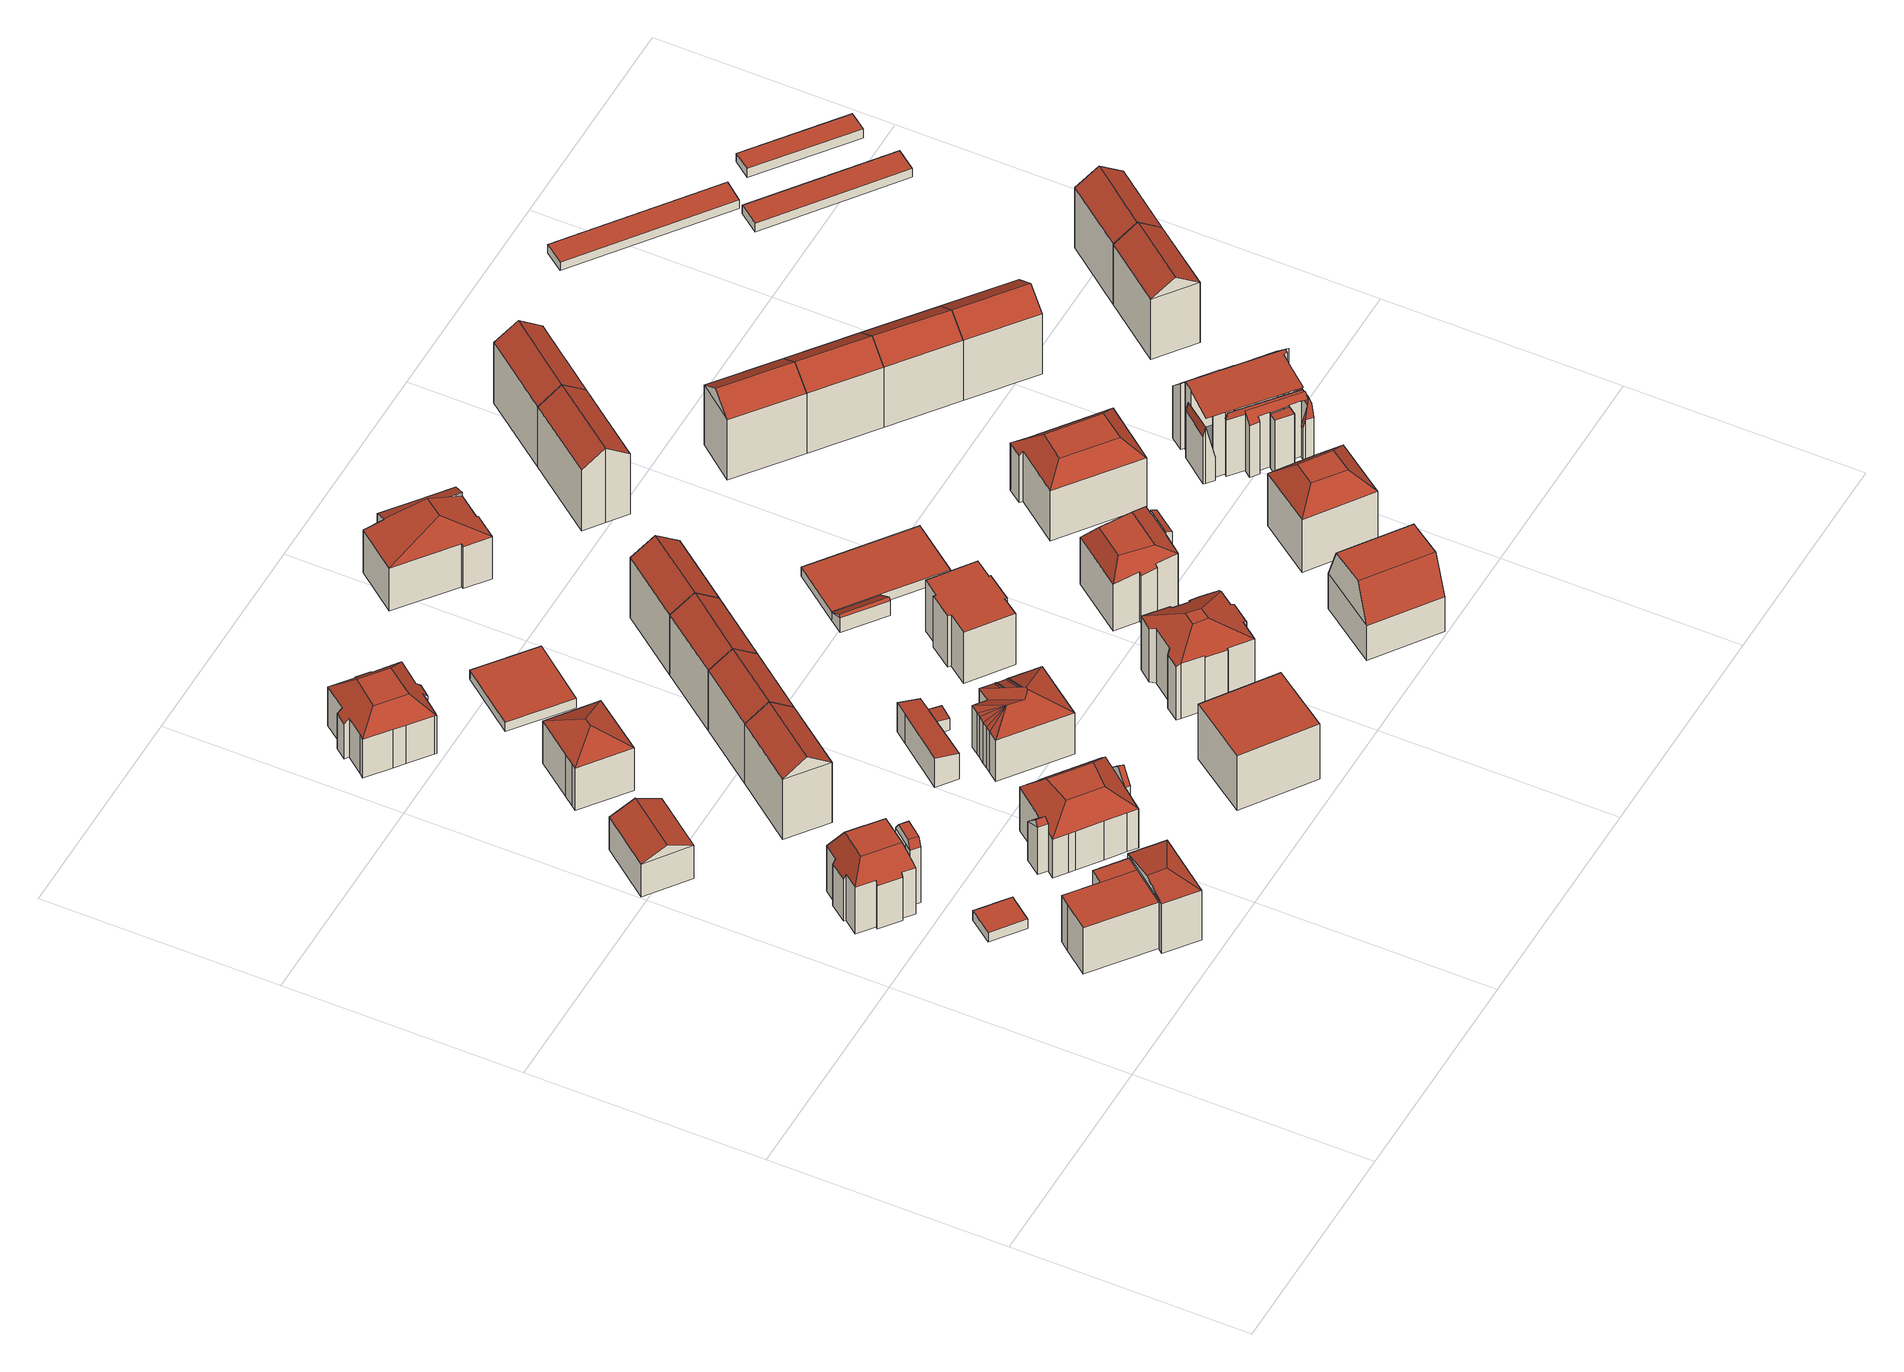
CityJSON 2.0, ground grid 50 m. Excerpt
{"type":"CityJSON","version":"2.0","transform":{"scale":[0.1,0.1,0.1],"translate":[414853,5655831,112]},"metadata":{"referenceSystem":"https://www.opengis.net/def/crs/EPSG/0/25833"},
"CityObjects":{
"building1":{"type":"Building","attributes":{"Dachtyp_tdc":"tdcPolyFlatRoof","Gemeindeschluessel":14612000,"Dachneigung":0,"QualitaetDacherkennung":74,"Geometrietyp2DReferenz":"3000","measuredHeight":2.41,"function":"31001_9998","roofType":"1000"},"geometry":[{"type":"Solid","lod":"2","boundaries":[[[[0,1,2,3]],[[1,4,5,2]],[[4,6,7,5]],[[6,0,3,7]],[[6,4,1,0]],[[3,2,5,7]]]],"semantics":{"surfaces":[{"type":"WallSurface"},{"type":"RoofSurface"},{"type":"GroundSurface"}],"values":[[0,0,0,0,1,2]]}}]},
"building2":{"type":"Building","attributes":{"Gemeindeschluessel":14612000,"Geometrietyp2DReferenz":"3000","function":"31001_9998","roofType":"9999"},"children":["building2-1","building2-2"]},
"building2-1":{"type":"BuildingPart","attributes":{"Dachtyp_tdc":"tdcCutTentRoof","Dachneigung":61.32,"QualitaetDacherkennung":57,"Geometrietyp2DReferenz":"3000","measuredHeight":16.66,"roofType":"9999"},"parents":["building2"],"geometry":[{"type":"MultiSurface","lod":"2","boundaries":[[[8,9,10,11]],[[9,12,13,10]],[[12,14,15,13]],[[14,16,17,15]],[[16,18,19,17]],[[18,20,21,19]],[[20,22,23,21]],[[22,24,25,23]],[[26,27,28,29,30,31,32,33]],[[8,34,35,36,26,33,37]],[[18,16,14,12,9,8,37,38]],[[31,39,24,22,20,18,38,32]],[[38,37,33,32]],[[25,40,41,42,43,44,45,46,47,48,11,10,13,15,17,19,21,23]],[[34,8,11,48]],[[24,39,40,25]],[[39,31,41,40]],[[31,30,42,41]],[[30,29,43,42]],[[29,28,44,43]],[[28,27,45,44]],[[27,26,46,45]],[[26,36,47,46]],[[36,35,47]]],"semantics":{"surfaces":[{"type":"WallSurface"},{"type":"RoofSurface"},{"type":"GroundSurface"}],"values":[0,0,0,0,0,0,0,0,1,1,1,1,1,2,0,0,0,0,0,0,0,0,0,0]}}]},
"building2-2":{"type":"BuildingPart","attributes":{"Dachtyp_tdc":"tdcCutGableRoof","Dachneigung":0.274,"QualitaetDacherkennung":25,"Geometrietyp2DReferenz":"3000","measuredHeight":16.55,"roofType":"9999"},"parents":["building2"],"geometry":[{"type":"MultiSurface","lod":"2","boundaries":[[[49,50,51,47]],[[50,52,53,51]],[[52,54,34,48,53]],[[49,47,35]],[[55,56,57,58]],[[52,59,60,54]],[[56,61,60,59,57]],[[50,58,57,59,52]],[[49,55,58,50]],[[54,60,61,56,55,49]],[[51,53,48,47]]],"semantics":{"surfaces":[{"type":"WallSurface"},{"type":"RoofSurface"},{"type":"GroundSurface"}],"values":[0,0,0,0,1,1,1,0,0,0,2]}}]},
"building3":{"type":"Building","attributes":{"Gemeindeschluessel":14612000,"Geometrietyp2DReferenz":"3000","function":"31001_9998","roofType":"9999"},"children":["building3-1","building3-2","building3-3"]},
"building3-1":{"type":"BuildingPart","attributes":{"Dachtyp_tdc":"tdcPolyFlatRoof","Dachneigung":0,"QualitaetDacherkennung":24,"Geometrietyp2DReferenz":"3000","measuredHeight":11.97,"roofType":"1000"},"parents":["building3"],"geometry":[{"type":"MultiSurface","lod":"2","boundaries":[[[62,63,64,65]],[[62,66,67,63]],[[68,66,62,65]],[[64,63,67,69]]],"semantics":{"surfaces":[{"type":"WallSurface"},{"type":"RoofSurface"},{"type":"GroundSurface"}],"values":[0,0,1,2]}}]},
"building3-2":{"type":"BuildingPart","attributes":{"Dachtyp_tdc":"tdcPolyFlatRoof","Dachneigung":0,"QualitaetDacherkennung":45,"Geometrietyp2DReferenz":"3000","measuredHeight":11.9,"roofType":"1000"},"parents":["building3"],"geometry":[{"type":"MultiSurface","lod":"2","boundaries":[[[70,65,64,71]],[[72,73,74,75]],[[73,76,77,74]],[[76,70,71,77]],[[76,73,72,68,65,70]],[[71,64,69,75,74,77]]],"semantics":{"surfaces":[{"type":"WallSurface"},{"type":"RoofSurface"},{"type":"GroundSurface"}],"values":[0,0,0,0,1,2]}}]},
"building3-3":{"type":"BuildingPart","attributes":{"Dachtyp_tdc":"tdcHipAndGableRoof","Dachneigung":10.55,"QualitaetDacherkennung":29,"Geometrietyp2DReferenz":"3000","measuredHeight":14.15,"roofType":"5000"},"parents":["building3"],"geometry":[{"type":"MultiSurface","lod":"2","boundaries":[[[78,79,80,81]],[[79,82,83,80]],[[82,84,85,83]],[[82,79,86]],[[78,84,87]],[[79,78,87,86]],[[84,82,86,87]],[[81,80,83,85,75,69,67]]],"semantics":{"surfaces":[{"type":"WallSurface"},{"type":"RoofSurface"},{"type":"GroundSurface"}],"values":[0,0,0,1,0,1,1,2]}}]},
"building4":{"type":"Building","attributes":{"Dachtyp_tdc":"tdcGableRoof","Gemeindeschluessel":14612000,"Dachneigung":23.27,"QualitaetDacherkennung":54,"Geometrietyp2DReferenz":"3000","measuredHeight":11.12,"function":"31001_9998","roofType":"3100"},"geometry":[{"type":"Solid","lod":"2","boundaries":[[[[88,89,90,91]],[[89,92,93,90]],[[92,94,95,93]],[[94,88,91,95]],[[92,89,96]],[[88,94,97]],[[89,88,97,96]],[[94,92,96,97]],[[91,90,93,95]]]],"semantics":{"surfaces":[{"type":"WallSurface"},{"type":"RoofSurface"},{"type":"GroundSurface"}],"values":[[0,0,0,0,0,0,1,1,2]]}}]},
"building5":{"type":"Building","attributes":{"Dachtyp_tdc":"tdcGableRoof","Gemeindeschluessel":14612000,"Dachneigung":35.92,"QualitaetDacherkennung":71,"Geometrietyp2DReferenz":"3000","measuredHeight":19.16,"function":"31001_9998","roofType":"3100"},"geometry":[{"type":"Solid","lod":"2","boundaries":[[[[98,99,100,101]],[[99,102,103,100]],[[102,104,105,103]],[[104,98,101,105]],[[102,99,106]],[[98,104,107]],[[99,98,107,106]],[[104,102,106,107]],[[101,100,103,105]]]],"semantics":{"surfaces":[{"type":"WallSurface"},{"type":"RoofSurface"},{"type":"GroundSurface"}],"values":[[0,0,0,0,0,0,1,1,2]]}}]},
"building6":{"type":"Building","attributes":{"Dachtyp_tdc":"tdcHipRoof","Gemeindeschluessel":14612000,"Dachneigung":28.18,"QualitaetDacherkennung":73,"Geometrietyp2DReferenz":"3000","measuredHeight":14.19,"function":"31001_9998","roofType":"3200"},"geometry":[{"type":"Solid","lod":"2","boundaries":[[[[108,109,110,111]],[[109,112,113,110]],[[112,114,115,113]],[[114,116,117,115]],[[116,118,119,117]],[[118,108,111,119]],[[114,112,120]],[[109,108,121]],[[112,109,121,120]],[[108,118,116,114,120,121]],[[111,110,113,115,117,119]]]],"semantics":{"surfaces":[{"type":"WallSurface"},{"type":"RoofSurface"},{"type":"GroundSurface"}],"values":[[0,0,0,0,0,0,1,1,1,1,2]]}}]},
"building7":{"type":"Building","attributes":{"Gemeindeschluessel":14612000,"Geometrietyp2DReferenz":"3000","function":"31001_9998","roofType":"9999"},"children":["building7-1","building7-2","building7-3","building7-4"]},
"building7-1":{"type":"BuildingPart","attributes":{"Dachtyp_tdc":"tdcGableRoof","Dachneigung":45.43,"QualitaetDacherkennung":54,"Geometrietyp2DReferenz":"3000","measuredHeight":13.24,"roofType":"3100"},"parents":["building7"],"geometry":[{"type":"MultiSurface","lod":"2","boundaries":[[[122,123,124,125,126]],[[123,127,128,124]],[[127,129,130,128]],[[127,123,131]],[[122,132,129,133]],[[123,122,133,131]],[[129,127,131,133]],[[125,124,128,130]]],"semantics":{"surfaces":[{"type":"WallSurface"},{"type":"RoofSurface"},{"type":"GroundSurface"}],"values":[0,0,0,0,0,1,1,2]}}]},
"building7-2":{"type":"BuildingPart","attributes":{"Dachtyp_tdc":"tdcPolyFlatRoof","Dachneigung":45.88,"QualitaetDacherkennung":38,"Geometrietyp2DReferenz":"3000","measuredHeight":11.44,"roofType":"2100"},"parents":["building7"],"geometry":[{"type":"MultiSurface","lod":"2","boundaries":[[[134,135,136,137]],[[135,138,139,136]],[[140,134,137,141,142]],[[140,138,135,134]],[[137,136,139,141]]],"semantics":{"surfaces":[{"type":"WallSurface"},{"type":"RoofSurface"},{"type":"GroundSurface"}],"values":[0,0,0,1,2]}}]},
"building7-3":{"type":"BuildingPart","attributes":{"Dachtyp_tdc":"tdcCutTentRoof","Dachneigung":45.22,"QualitaetDacherkennung":53,"Geometrietyp2DReferenz":"3000","measuredHeight":14.38,"roofType":"9999"},"parents":["building7"],"geometry":[{"type":"MultiSurface","lod":"2","boundaries":[[[143,144,130,129]],[[144,145,146,130]],[[145,142,141,146]],[[138,147,148,149,139]],[[150,151,152,153]],[[151,154,155,152]],[[154,156,157,155]],[[156,158,159,157]],[[158,160,161,159]],[[160,162,163,161]],[[162,164,165,163]],[[164,126,125,165]],[[138,142,145,166,167]],[[154,151,150,168,147,138,167,169]],[[164,162,160,158,156,154,169,170]],[[145,144,143,132,126,164,170,166]],[[170,169,167,166]],[[130,146,141,139,149,153,152,155,157,159,161,163,165,125]]],"semantics":{"surfaces":[{"type":"WallSurface"},{"type":"RoofSurface"},{"type":"GroundSurface"}],"values":[0,0,0,0,0,0,0,0,0,0,0,0,1,1,1,1,1,2]}}]},
"building7-4":{"type":"BuildingPart","attributes":{"Dachtyp_tdc":"tdcGableRoof","Dachneigung":44.34,"QualitaetDacherkennung":39,"Geometrietyp2DReferenz":"3000","measuredHeight":13.78,"roofType":"3100"},"parents":["building7"],"geometry":[{"type":"MultiSurface","lod":"2","boundaries":[[[171,172,173,174]],[[172,175,176,173]],[[175,177,152,176]],[[177,178,150,153,152]],[[148,171,174,149]],[[148,179,180,181,171]],[[177,175,180,179,178]],[[178,179,148,168]],[[172,181,180,175]],[[171,181,172]],[[174,173,176,152,153,149]]],"semantics":{"surfaces":[{"type":"WallSurface"},{"type":"RoofSurface"},{"type":"GroundSurface"}],"values":[0,0,0,0,0,1,1,0,0,0,2]}}]},
"building8":{"type":"Building","attributes":{"Dachtyp_tdc":"tdcCutTentRoof","Gemeindeschluessel":14612000,"Dachneigung":43.93,"QualitaetDacherkennung":51,"Geometrietyp2DReferenz":"3000","measuredHeight":13.91,"function":"31001_9998","roofType":"9999"},"geometry":[{"type":"Solid","lod":"2","boundaries":[[[[182,183,184,185]],[[183,186,187,184]],[[186,188,189,187]],[[188,190,191,189]],[[190,192,193,191]],[[192,194,195,193]],[[194,196,197,195]],[[196,198,199,197]],[[198,200,201,199]],[[200,202,203,201]],[[202,204,205,203]],[[204,206,207,205]],[[206,208,209,207]],[[208,210,211,209]],[[210,212,213,211]],[[212,214,215,213]],[[214,216,217,215]],[[216,218,219,217]],[[218,220,221,219]],[[220,222,223,221]],[[222,224,225,223]],[[224,226,227,225]],[[226,182,185,227]],[[200,198,196,194,192,190,188,228,229]],[[214,212,210,208,206,204,202,200,229,230]],[[222,220,218,216,214,230,231]],[[188,186,183,182,226,224,222,231,228]],[[231,230,229,228]],[[185,184,187,189,191,193,195,197,199,201,203,205,207,209,211,213,215,217,219,221,223,225,227]]]],"semantics":{"surfaces":[{"type":"WallSurface"},{"type":"RoofSurface"},{"type":"GroundSurface"}],"values":[[0,0,0,0,0,0,0,0,0,0,0,0,0,0,0,0,0,0,0,0,0,0,0,1,1,1,1,1,2]]}}]},
"building9":{"type":"Building","attributes":{"Dachtyp_tdc":"tdcGableRoof","Gemeindeschluessel":14612000,"Dachneigung":35.85,"QualitaetDacherkennung":74,"Geometrietyp2DReferenz":"3000","measuredHeight":19.15,"function":"31001_9998","roofType":"3100"},"geometry":[{"type":"Solid","lod":"2","boundaries":[[[[104,232,233,105]],[[232,234,235,233]],[[234,98,101,235]],[[98,104,105,101]],[[234,232,236]],[[104,98,107]],[[232,104,107,236]],[[98,234,236,107]],[[105,233,235,101]]]],"semantics":{"surfaces":[{"type":"WallSurface"},{"type":"RoofSurface"},{"type":"GroundSurface"}],"values":[[0,0,0,0,0,0,1,1,2]]}}]},
"building10":{"type":"Building","attributes":{"Gemeindeschluessel":14612000,"Geometrietyp2DReferenz":"3000","function":"31001_9998","roofType":"9999"},"children":["building10-1","building10-2"]},
"building10-1":{"type":"BuildingPart","attributes":{"Dachtyp_tdc":"tdcPolyFlatRoof","Dachneigung":10.89,"QualitaetDacherkennung":55,"Geometrietyp2DReferenz":"3000","measuredHeight":7.58,"roofType":"2100"},"parents":["building10"],"geometry":[{"type":"MultiSurface","lod":"2","boundaries":[[[237,238,239,240]],[[238,241,242,239]],[[241,243,244,242]],[[243,245,246,247,244]],[[248,237,240,249,250]],[[248,245,243,241,238,237]],[[240,239,242,244,247,249]]],"semantics":{"surfaces":[{"type":"WallSurface"},{"type":"RoofSurface"},{"type":"GroundSurface"}],"values":[0,0,0,0,0,1,2]}}]},
"building10-2":{"type":"BuildingPart","attributes":{"Dachtyp_tdc":"tdcPolyFlatRoof","Dachneigung":5.68,"QualitaetDacherkennung":67,"Geometrietyp2DReferenz":"3000","measuredHeight":3.39,"roofType":"2100"},"parents":["building10"],"geometry":[{"type":"MultiSurface","lod":"2","boundaries":[[[251,250,249,252]],[[246,253,254,247]],[[253,251,252,254]],[[253,246,250,251]],[[252,249,247,254]]],"semantics":{"surfaces":[{"type":"WallSurface"},{"type":"RoofSurface"},{"type":"GroundSurface"}],"values":[0,0,0,1,2]}}]},
"building11":{"type":"Building","attributes":{"Dachtyp_tdc":"tdcPolyFlatRoof","Gemeindeschluessel":14612000,"Dachneigung":0,"QualitaetDacherkennung":71,"Geometrietyp2DReferenz":"3000","measuredHeight":2.38,"function":"31001_9998","roofType":"1000"},"geometry":[{"type":"Solid","lod":"2","boundaries":[[[[255,256,257,258]],[[256,259,260,257]],[[259,261,262,260]],[[261,255,258,262]],[[261,259,256,255]],[[258,257,260,262]]]],"semantics":{"surfaces":[{"type":"WallSurface"},{"type":"RoofSurface"},{"type":"GroundSurface"}],"values":[[0,0,0,0,1,2]]}}]},
"building12":{"type":"Building","attributes":{"Dachtyp_tdc":"tdcFreeFormRoof","Gemeindeschluessel":14612000,"Dachneigung":26.59,"QualitaetDacherkennung":73,"Geometrietyp2DReferenz":"3000","measuredHeight":13.89,"function":"31001_9998","roofType":"5000"},"geometry":[{"type":"Solid","lod":"2","boundaries":[[[[263,264,265,266,267,268,269,270,271,272,273]],[[274,263,273,275]],[[276,274,275]],[[277,274,276]],[[278,274,277]],[[279,274,278]],[[280,274,279]],[[274,280,281]],[[264,263,274,281,282]],[[283,284,285,286,287,288,289,290,291,292,293,294,295,296,297,298,299]],[[281,280,284,283]],[[280,279,285,284]],[[279,278,286,285]],[[278,277,287,286]],[[277,276,288,287]],[[276,275,289,288]],[[275,273,290,289]],[[273,272,291,290]],[[272,300,292,291]],[[300,301,293,292]],[[301,302,294,293]],[[302,303,295,294]],[[303,304,296,295]],[[304,305,297,296]],[[305,306,298,297]],[[306,282,299,298]],[[282,281,283,299]],[[265,264,282,306]],[[266,265,306,305]],[[267,266,305,304]],[[268,267,304,303]],[[269,268,303,302]],[[270,269,302,301]],[[271,270,301,300]],[[271,300,272]]]],"semantics":{"surfaces":[{"type":"RoofSurface"},{"type":"GroundSurface"},{"type":"WallSurface"}],"values":[[0,0,0,0,0,0,0,0,0,1,2,2,2,2,2,2,2,2,2,2,2,2,2,2,2,2,2,0,0,0,0,0,0,0,0]]}}]},
"building13":{"type":"Building","attributes":{"Dachtyp_tdc":"tdcPolyFlatRoof","Gemeindeschluessel":14612000,"Dachneigung":0,"QualitaetDacherkennung":78,"Geometrietyp2DReferenz":"3000","measuredHeight":14.32,"function":"31001_9998","roofType":"1000"},"geometry":[{"type":"Solid","lod":"2","boundaries":[[[[307,308,309,310]],[[308,311,312,309]],[[311,313,314,312]],[[313,307,310,314]],[[313,311,308,307]],[[310,309,312,314]]]],"semantics":{"surfaces":[{"type":"WallSurface"},{"type":"RoofSurface"},{"type":"GroundSurface"}],"values":[[0,0,0,0,1,2]]}}]},
"building14":{"type":"Building","attributes":{"Dachtyp_tdc":"tdcGableRoof","Gemeindeschluessel":14612000,"Dachneigung":36.05,"QualitaetDacherkennung":75,"Geometrietyp2DReferenz":"3000","measuredHeight":19.21,"function":"31001_9998","roofType":"3100"},"geometry":[{"type":"Solid","lod":"2","boundaries":[[[[232,315,316,233]],[[315,317,318,316]],[[317,234,235,318]],[[234,232,233,235]],[[317,315,319]],[[232,234,236]],[[315,232,236,319]],[[234,317,319,236]],[[233,316,318,235]]]],"semantics":{"surfaces":[{"type":"WallSurface"},{"type":"RoofSurface"},{"type":"GroundSurface"}],"values":[[0,0,0,0,0,0,1,1,2]]}}]},
"building15":{"type":"Building","attributes":{"Dachtyp_tdc":"tdcGableRoof","Gemeindeschluessel":14612000,"Dachneigung":35.71,"QualitaetDacherkennung":72,"Geometrietyp2DReferenz":"3000","measuredHeight":19.18,"function":"31001_9998","roofType":"3100"},"geometry":[{"type":"Solid","lod":"2","boundaries":[[[[315,320,321,316]],[[320,322,323,321]],[[322,317,318,323]],[[317,315,316,318]],[[322,320,324]],[[315,317,319]],[[320,315,319,324]],[[317,322,324,319]],[[316,321,323,318]]]],"semantics":{"surfaces":[{"type":"WallSurface"},{"type":"RoofSurface"},{"type":"GroundSurface"}],"values":[[0,0,0,0,0,0,1,1,2]]}}]},
"building16":{"type":"Building","attributes":{"Dachtyp_tdc":"tdcCutTentRoof","Gemeindeschluessel":14612000,"Dachneigung":24.25,"QualitaetDacherkennung":70,"Geometrietyp2DReferenz":"3000","measuredHeight":16.8,"function":"31001_9998","roofType":"9999"},"geometry":[{"type":"Solid","lod":"2","boundaries":[[[[325,326,327,328]],[[326,329,330,327]],[[329,331,332,330]],[[331,333,334,332]],[[333,335,336,334]],[[335,337,338,336]],[[337,339,340,338]],[[339,341,342,340]],[[341,343,344,342]],[[343,345,346,344]],[[345,347,348,346]],[[347,349,350,348]],[[349,351,352,350]],[[351,353,354,352]],[[353,355,356,354]],[[355,357,358,356]],[[357,359,360,358]],[[359,361,362,360]],[[361,363,364,362]],[[363,365,366,364]],[[365,367,368,366]],[[367,369,370,368]],[[369,325,328,370]],[[343,341,339,337,335,333,371,372]],[[353,351,349,347,345,343,372,373]],[[365,363,361,359,357,355,353,373,374]],[[333,331,329,326,325,369,367,365,374,371]],[[374,373,372,371]],[[328,327,330,332,334,336,338,340,342,344,346,348,350,352,354,356,358,360,362,364,366,368,370]]]],"semantics":{"surfaces":[{"type":"WallSurface"},{"type":"RoofSurface"},{"type":"GroundSurface"}],"values":[[0,0,0,0,0,0,0,0,0,0,0,0,0,0,0,0,0,0,0,0,0,0,0,1,1,1,1,1,2]]}}]},
"building17":{"type":"Building","attributes":{"Dachtyp_tdc":"tdcPolyFlatRoof","Gemeindeschluessel":14612000,"Dachneigung":0,"QualitaetDacherkennung":74,"Geometrietyp2DReferenz":"3000","measuredHeight":13.28,"function":"31001_9998","roofType":"1000"},"geometry":[{"type":"Solid","lod":"2","boundaries":[[[[375,376,377,378]],[[376,379,380,377]],[[379,381,382,380]],[[381,383,384,382]],[[383,385,386,384]],[[385,387,388,386]],[[387,389,390,388]],[[389,391,392,390]],[[391,393,394,392]],[[393,395,396,394]],[[395,397,398,396]],[[397,375,378,398]],[[397,395,393,391,389,387,385,383,381,379,376,375]],[[378,377,380,382,384,386,388,390,392,394,396,398]]]],"semantics":{"surfaces":[{"type":"WallSurface"},{"type":"RoofSurface"},{"type":"GroundSurface"}],"values":[[0,0,0,0,0,0,0,0,0,0,0,0,1,2]]}}]},
"building18":{"type":"Building","attributes":{"Gemeindeschluessel":14612000,"Geometrietyp2DReferenz":"3000","function":"31001_9998","roofType":"9999"},"children":["building18-1","building18-2"]},
"building18-1":{"type":"BuildingPart","attributes":{"Dachtyp_tdc":"tdcHipAndGableRoof","Dachneigung":10.57,"QualitaetDacherkennung":48,"Geometrietyp2DReferenz":"3000","measuredHeight":13.57,"roofType":"5000"},"parents":["building18"],"geometry":[{"type":"MultiSurface","lod":"2","boundaries":[[[399,400,401,402]],[[400,403,404,401]],[[403,405,406,404]],[[405,407,408,406]],[[407,409,410,408]],[[409,411,412,410]],[[411,413,414,412]],[[413,415,416,414]],[[415,417,418,416]],[[413,411,409,407,405,419]],[[405,403,400,399,420,421,419]],[[421,422,417,415,413,419]],[[423,402,401,404,406,408,410,412,414,416,418]]],"semantics":{"surfaces":[{"type":"WallSurface"},{"type":"RoofSurface"},{"type":"GroundSurface"}],"values":[0,0,0,0,0,0,0,0,0,1,1,1,2]}}]},
"building18-2":{"type":"BuildingPart","attributes":{"Dachtyp_tdc":"tdcPolyFlatRoof","Dachneigung":21.5,"QualitaetDacherkennung":45,"Geometrietyp2DReferenz":"3000","measuredHeight":12.08,"roofType":"2100"},"parents":["building18"],"geometry":[{"type":"MultiSurface","lod":"2","boundaries":[[[424,425,426,427]],[[425,428,429,426]],[[428,430,399,402,429]],[[431,424,427,418,417]],[[431,422,432,420,430,428,425,424]],[[427,426,429,402,423,418]]],"semantics":{"surfaces":[{"type":"WallSurface"},{"type":"RoofSurface"},{"type":"GroundSurface"}],"values":[0,0,0,0,1,2]}}]},
"building19":{"type":"Building","attributes":{"Gemeindeschluessel":14612000,"Geometrietyp2DReferenz":"3000","function":"31001_9998","roofType":"9999"},"children":["building19-1","building19-2"]},
"building19-1":{"type":"BuildingPart","attributes":{"Dachtyp_tdc":"tdcPolyFlatRoof","Dachneigung":0,"QualitaetDacherkennung":70,"Geometrietyp2DReferenz":"3000","measuredHeight":2.36,"roofType":"1000"},"parents":["building19"],"geometry":[{"type":"MultiSurface","lod":"2","boundaries":[[[433,434,435,436]],[[434,437,438,439,435]],[[440,441,442,443,444]],[[441,433,436,442]],[[441,440,437,434,433]],[[436,435,439,443,442]]],"semantics":{"surfaces":[{"type":"WallSurface"},{"type":"RoofSurface"},{"type":"GroundSurface"}],"values":[0,0,0,0,1,2]}}]},
"building19-2":{"type":"BuildingPart","attributes":{"Dachtyp_tdc":"tdcGableRoof","Dachneigung":37.02,"QualitaetDacherkennung":14,"Geometrietyp2DReferenz":"3000","measuredHeight":4.38,"roofType":"3100"},"parents":["building19"],"geometry":[{"type":"MultiSurface","lod":"2","boundaries":[[[445,446,447,448]],[[446,444,443,447]],[[438,445,448,439]],[[444,446,449]],[[445,438,450]],[[446,445,450,449]],[[438,444,449,450]],[[448,447,443,439]]],"semantics":{"surfaces":[{"type":"WallSurface"},{"type":"RoofSurface"},{"type":"GroundSurface"}],"values":[0,0,0,0,0,1,1,2]}}]},
"building20":{"type":"Building","attributes":{"Gemeindeschluessel":14612000,"Geometrietyp2DReferenz":"3000","function":"31001_9998","roofType":"9999"},"children":["building20-1","building20-2"]},
"building20-1":{"type":"BuildingPart","attributes":{"Dachtyp_tdc":"tdcCutTentRoof","Dachneigung":0.126,"QualitaetDacherkennung":48,"Geometrietyp2DReferenz":"3000","measuredHeight":16.02,"roofType":"9999"},"parents":["building20"],"geometry":[{"type":"MultiSurface","lod":"2","boundaries":[[[451,452,453,454]],[[452,455,456,453]],[[455,457,458,456]],[[457,459,460,458]],[[459,461,462,460]],[[461,463,464,462]],[[463,465,466,464]],[[465,467,468,466]],[[467,469,470,468]],[[471,472,473,474]],[[472,475,476,473]],[[475,477,478,476]],[[477,451,454,478]],[[457,455,479,480]],[[467,465,463,461,459,457,480,481]],[[472,471,469,467,481,482]],[[455,452,451,477,475,472,482,479]],[[482,481,480,479]],[[454,453,456,458,460,462,464,466,468,470,474,473,476,478]]],"semantics":{"surfaces":[{"type":"WallSurface"},{"type":"RoofSurface"},{"type":"GroundSurface"}],"values":[0,0,0,0,0,0,0,0,0,0,0,0,0,1,1,1,1,1,2]}}]},
"building20-2":{"type":"BuildingPart","attributes":{"Dachtyp_tdc":"tdcPolyFlatRoof","Dachneigung":22.28,"QualitaetDacherkennung":35,"Geometrietyp2DReferenz":"3000","measuredHeight":14.9,"roofType":"2100"},"parents":["building20"],"geometry":[{"type":"MultiSurface","lod":"2","boundaries":[[[483,484,485,470,469]],[[484,486,487,485]],[[486,488,471,474,487]],[[488,486,484,483]],[[470,485,487,474]]],"semantics":{"surfaces":[{"type":"WallSurface"},{"type":"RoofSurface"},{"type":"GroundSurface"}],"values":[0,0,0,1,2]}}]},
"building21":{"type":"Building","attributes":{"Dachtyp_tdc":"tdcCutGableRoof","Gemeindeschluessel":14612000,"Dachneigung":67.49,"QualitaetDacherkennung":37,"Geometrietyp2DReferenz":"3000","measuredHeight":17.5,"function":"31001_9998","roofType":"9999"},"geometry":[{"type":"Solid","lod":"2","boundaries":[[[[489,490,491,492]],[[490,493,494,491]],[[493,495,496,494]],[[495,489,492,496]],[[490,489,497,498]],[[493,490,498,499]],[[495,493,499,500]],[[489,495,500,497]],[[499,498,497,500]],[[492,491,494,496]]]],"semantics":{"surfaces":[{"type":"WallSurface"},{"type":"RoofSurface"},{"type":"GroundSurface"}],"values":[[0,0,0,0,1,0,1,0,1,2]]}}]},
"building22":{"type":"Building","attributes":{"Dachtyp_tdc":"tdcGableRoof","Gemeindeschluessel":14612000,"Dachneigung":35.51,"QualitaetDacherkennung":74,"Geometrietyp2DReferenz":"3000","measuredHeight":19.28,"function":"31001_9998","roofType":"3100"},"geometry":[{"type":"Solid","lod":"2","boundaries":[[[[501,502,503,504]],[[502,505,506,503]],[[505,507,508,506]],[[507,509,510,508]],[[509,511,512,510]],[[511,513,514,512]],[[513,515,516,514]],[[515,501,504,516]],[[511,509,507,505]],[[505,502,501,515,513,511]],[[504,503,506,508,510,512,514,516]]]],"semantics":{"surfaces":[{"type":"WallSurface"},{"type":"RoofSurface"},{"type":"GroundSurface"}],"values":[[0,0,0,0,0,0,0,0,1,1,2]]}}]},
"building23":{"type":"Building","attributes":{"Dachtyp_tdc":"tdcCutTentRoof","Gemeindeschluessel":14612000,"Dachneigung":44.73,"QualitaetDacherkennung":62,"Geometrietyp2DReferenz":"3000","measuredHeight":17.72,"function":"31001_9998","roofType":"9999"},"geometry":[{"type":"Solid","lod":"2","boundaries":[[[[517,518,519,520]],[[519,521,522,520]],[[523,524,525,526,527,528,529,530]],[[531,518,524,523]],[[518,517,525,524]],[[517,532,526,525]],[[532,533,527,526]],[[533,534,528,527]],[[534,535,529,528]],[[535,536,530,529]],[[536,531,523,530]],[[532,517,520,522]],[[531,536,535,534,533,532,522,521]],[[518,531,521,519]]]],"semantics":{"surfaces":[{"type":"RoofSurface"},{"type":"GroundSurface"},{"type":"WallSurface"}],"values":[[0,0,1,2,2,2,2,2,2,2,2,0,0,0]]}}]},
"building24":{"type":"Building","attributes":{"Dachtyp_tdc":"tdcCutTentRoof","Gemeindeschluessel":14612000,"Dachneigung":44.76,"QualitaetDacherkennung":61,"Geometrietyp2DReferenz":"3000","measuredHeight":16.71,"function":"31001_9998","roofType":"9999"},"geometry":[{"type":"Solid","lod":"2","boundaries":[[[[537,538,539,540]],[[538,541,542,539]],[[541,543,544,542]],[[543,545,546,544]],[[545,547,548,546]],[[547,549,550,548]],[[549,551,552,550]],[[551,537,540,552]],[[543,541,538,537,553,554]],[[545,543,554,555]],[[547,545,555,556]],[[537,551,549,547,556,553]],[[556,555,554,553]],[[540,539,542,544,546,548,550,552]]]],"semantics":{"surfaces":[{"type":"WallSurface"},{"type":"RoofSurface"},{"type":"GroundSurface"}],"values":[[0,0,0,0,0,0,0,0,1,1,1,1,1,2]]}}]},
"building25":{"type":"Building","attributes":{"Dachtyp_tdc":"tdcFreeFormRoof","Gemeindeschluessel":14612000,"Dachneigung":35.79,"QualitaetDacherkennung":75,"Geometrietyp2DReferenz":"3000","measuredHeight":19.27,"function":"31001_9998","roofType":"5000"},"geometry":[{"type":"Solid","lod":"2","boundaries":[[[[513,509,510,514]],[[509,557,558,510]],[[557,559,560,558]],[[559,561,562,560]],[[561,563,564,562]],[[563,513,514,564]],[[561,559,565,511,513,563]],[[511,565,557,509]],[[559,557,565]],[[509,513,511]],[[514,510,558,560,562,564]]]],"semantics":{"surfaces":[{"type":"WallSurface"},{"type":"RoofSurface"},{"type":"GroundSurface"}],"values":[[0,0,0,0,0,0,1,1,0,0,2]]}}]},
"building26":{"type":"Building","attributes":{"Dachtyp_tdc":"tdcGableRoof","Gemeindeschluessel":14612000,"Dachneigung":35.59,"QualitaetDacherkennung":73,"Geometrietyp2DReferenz":"3000","measuredHeight":19.23,"function":"31001_9998","roofType":"3100"},"geometry":[{"type":"Solid","lod":"2","boundaries":[[[[566,567,568,569]],[[567,570,571,568]],[[570,572,573,571]],[[572,566,569,573]],[[570,567,574]],[[566,572,575]],[[567,566,575,574]],[[572,570,574,575]],[[569,568,571,573]]]],"semantics":{"surfaces":[{"type":"WallSurface"},{"type":"RoofSurface"},{"type":"GroundSurface"}],"values":[[0,0,0,0,0,0,1,1,2]]}}]},
"building27":{"type":"Building","attributes":{"Dachtyp_tdc":"tdcGableRoof","Gemeindeschluessel":14612000,"Dachneigung":35.82,"QualitaetDacherkennung":77,"Geometrietyp2DReferenz":"3000","measuredHeight":19.24,"function":"31001_9998","roofType":"3100"},"geometry":[{"type":"Solid","lod":"2","boundaries":[[[[572,576,577,573]],[[576,578,579,577]],[[578,566,569,579]],[[566,572,573,569]],[[578,576,580]],[[572,566,575]],[[576,572,575,580]],[[566,578,580,575]],[[573,577,579,569]]]],"semantics":{"surfaces":[{"type":"WallSurface"},{"type":"RoofSurface"},{"type":"GroundSurface"}],"values":[[0,0,0,0,0,0,1,1,2]]}}]},
"building28":{"type":"Building","attributes":{"Gemeindeschluessel":14612000,"Geometrietyp2DReferenz":"3000","function":"31001_9998","roofType":"9999"},"children":["building28-1","building28-2","building28-3","building28-4","building28-5","building28-6"]},
"building28-1":{"type":"BuildingPart","attributes":{"Dachtyp_tdc":"tdcFreeFormRoof","Dachneigung":78.16,"QualitaetDacherkennung":26,"Geometrietyp2DReferenz":"3000","measuredHeight":14.64,"roofType":"5000"},"parents":["building28"],"geometry":[{"type":"MultiSurface","lod":"2","boundaries":[[[581,582,583,584]],[[582,585,586,583]],[[585,587,588,586]],[[587,589,590,588]],[[589,591,592,590]],[[591,593,594,592]],[[591,589,587,585]],[[585,582,581,595,593,591]],[[584,583,586,588,590,592,594,596]]],"semantics":{"surfaces":[{"type":"WallSurface"},{"type":"RoofSurface"},{"type":"GroundSurface"}],"values":[0,0,0,0,0,0,1,1,2]}}]},
"building28-2":{"type":"BuildingPart","attributes":{"Dachtyp_tdc":"tdcFreeFormRoof","Dachneigung":76.84,"QualitaetDacherkennung":20,"Geometrietyp2DReferenz":"3000","measuredHeight":16.21,"roofType":"5000"},"parents":["building28"],"geometry":[{"type":"MultiSurface","lod":"2","boundaries":[[[597,598,599,600]],[[598,601,602,599]],[[603,604,605]],[[606,603,605,601]],[[606,601,598]],[[603,606,598,597,604]],[[602,607,608,600,599]]],"semantics":{"surfaces":[{"type":"WallSurface"},{"type":"RoofSurface"},{"type":"GroundSurface"}],"values":[0,0,1,1,1,1,2]}}]},
"building28-3":{"type":"BuildingPart","attributes":{"Dachtyp_tdc":"tdcPolyFlatRoof","Dachneigung":45.4,"QualitaetDacherkennung":44,"Geometrietyp2DReferenz":"3000","measuredHeight":15.52,"roofType":"2100"},"parents":["building28"],"geometry":[{"type":"MultiSurface","lod":"2","boundaries":[[[609,610,611,612,613]],[[610,614,615,611]],[[614,616,617,615]],[[616,618,619,617]],[[618,620,597,600,619]],[[621,622,623,624,625]],[[622,626,627,623]],[[626,628,629,627]],[[628,626,622,621,630,631,620,618,616,614,610,609]],[[612,611,615,617,619,600,608,632,624,623,627]]],"semantics":{"surfaces":[{"type":"WallSurface"},{"type":"RoofSurface"},{"type":"GroundSurface"}],"values":[0,0,0,0,0,0,0,0,1,2]}}]},
"building28-4":{"type":"BuildingPart","attributes":{"Dachtyp_tdc":"tdcPolyFlatRoof","Dachneigung":0,"QualitaetDacherkennung":40,"Geometrietyp2DReferenz":"3000","measuredHeight":13.97,"roofType":"1000"},"parents":["building28"],"geometry":[{"type":"MultiSurface","lod":"2","boundaries":[[[633,613,612,634]],[[629,635,636,627]],[[635,633,634,636]],[[635,629,613,633]],[[634,612,627,636]]],"semantics":{"surfaces":[{"type":"WallSurface"},{"type":"RoofSurface"},{"type":"GroundSurface"}],"values":[0,0,0,1,2]}}]},
"building28-5":{"type":"BuildingPart","attributes":{"Dachtyp_tdc":"tdcFreeFormRoof","Dachneigung":75.01,"QualitaetDacherkennung":16,"Geometrietyp2DReferenz":"3000","measuredHeight":14.42,"roofType":"5000"},"parents":["building28"],"geometry":[{"type":"MultiSurface","lod":"2","boundaries":[[[637,638,639,640]],[[638,641,642,639]],[[641,643,644,642]],[[643,645,646,644]],[[645,647,648,646]],[[647,625,624,648]],[[649,645,643,641,650]],[[641,638,651,650]],[[638,637,651]],[[637,652,653,649,650,651]],[[649,625,647,645]],[[632,608,607,640,639,642,644,646,648,624]]],"semantics":{"surfaces":[{"type":"WallSurface"},{"type":"RoofSurface"},{"type":"GroundSurface"}],"values":[0,0,0,0,0,0,1,1,1,1,1,2]}}]},
"building28-6":{"type":"BuildingPart","attributes":{"Dachtyp_tdc":"tdcGableRoof","Dachneigung":11.63,"QualitaetDacherkennung":32,"Geometrietyp2DReferenz":"3000","measuredHeight":17.83,"roofType":"3100"},"parents":["building28"],"geometry":[{"type":"MultiSurface","lod":"2","boundaries":[[[654,655,656,602,601]],[[655,657,581,584,656]],[[658,659,660,594,593]],[[659,661,662,660]],[[661,663,664,662]],[[663,665,666,664]],[[665,667,668,666]],[[667,669,670,668]],[[669,671,672,670]],[[671,673,674,672]],[[673,675,676,674]],[[675,677,678,676]],[[677,679,680,678]],[[679,681,682,680]],[[681,683,684,682]],[[685,686,687,688]],[[686,689,690,687]],[[689,691,637,640,690]],[[685,683,681,679,677,675,673,671,669,667,665,663,661,659]],[[659,658,692,657,655,654,693,691,689,686,685]],[[640,607,602,656,584,596,594,660,662,664,666,668,670,672,674,676,678,680,682,684,688,687,690]],[[683,685,688,684]]],"semantics":{"surfaces":[{"type":"WallSurface"},{"type":"RoofSurface"},{"type":"GroundSurface"}],"values":[0,0,0,0,0,0,0,0,0,0,0,0,0,0,0,0,0,0,1,1,2,0]}}]},
"building29":{"type":"Building","attributes":{"Dachtyp_tdc":"tdcGableRoof","Gemeindeschluessel":14612000,"Dachneigung":35.64,"QualitaetDacherkennung":76,"Geometrietyp2DReferenz":"3000","measuredHeight":19.23,"function":"31001_9998","roofType":"3100"},"geometry":[{"type":"Solid","lod":"2","boundaries":[[[[576,694,695,577]],[[694,696,697,695]],[[696,578,579,697]],[[578,576,577,579]],[[696,694,698]],[[576,578,580]],[[694,576,580,698]],[[578,696,698,580]],[[577,695,697,579]]]],"semantics":{"surfaces":[{"type":"WallSurface"},{"type":"RoofSurface"},{"type":"GroundSurface"}],"values":[[0,0,0,0,0,0,1,1,2]]}}]},
"building30":{"type":"Building","attributes":{"Dachtyp_tdc":"tdcGableRoof","Gemeindeschluessel":14612000,"Dachneigung":35.93,"QualitaetDacherkennung":70,"Geometrietyp2DReferenz":"3000","measuredHeight":19.23,"function":"31001_9998","roofType":"3100"},"geometry":[{"type":"Solid","lod":"2","boundaries":[[[[699,700,701]],[[694,696,698]],[[700,694,698,701]],[[696,699,701,698]],[[695,702,703,697]],[[694,700,702,695]],[[700,699,703,702]],[[699,696,697,703]],[[696,694,695,697]]]],"semantics":{"surfaces":[{"type":"WallSurface"},{"type":"RoofSurface"},{"type":"GroundSurface"}],"values":[[0,0,1,1,2,0,0,0,0]]}}]},
"building31":{"type":"Building","attributes":{"Dachtyp_tdc":"tdcGableRoof","Gemeindeschluessel":14612000,"Dachneigung":35.56,"QualitaetDacherkennung":70,"Geometrietyp2DReferenz":"3000","measuredHeight":19.23,"function":"31001_9998","roofType":"3100"},"geometry":[{"type":"Solid","lod":"2","boundaries":[[[[704,705,706,707]],[[705,708,709,706]],[[708,710,711,709]],[[710,704,707,711]],[[708,705,712]],[[704,710,713]],[[705,704,713,712]],[[710,708,712,713]],[[707,706,709,711]]]],"semantics":{"surfaces":[{"type":"WallSurface"},{"type":"RoofSurface"},{"type":"GroundSurface"}],"values":[[0,0,0,0,0,0,1,1,2]]}}]},
"building32":{"type":"Building","attributes":{"Dachtyp_tdc":"tdcPolyFlatRoof","Gemeindeschluessel":14612000,"Dachneigung":2.64,"QualitaetDacherkennung":75,"Geometrietyp2DReferenz":"3000","measuredHeight":2.34,"function":"31001_2463","roofType":"2100"},"geometry":[{"type":"Solid","lod":"2","boundaries":[[[[714,715,716,717]],[[715,718,719,716]],[[718,720,721,719]],[[720,714,717,721]],[[720,718,715,714]],[[717,716,719,721]]]],"semantics":{"surfaces":[{"type":"WallSurface"},{"type":"RoofSurface"},{"type":"GroundSurface"}],"values":[[0,0,0,0,1,2]]}}]},
"building33":{"type":"Building","attributes":{"Dachtyp_tdc":"tdcGableRoof","Gemeindeschluessel":14612000,"Dachneigung":35.72,"QualitaetDacherkennung":75,"Geometrietyp2DReferenz":"3000","measuredHeight":19.22,"function":"31001_9998","roofType":"3100"},"geometry":[{"type":"Solid","lod":"2","boundaries":[[[[722,723,724,706]],[[723,725,726,724]],[[725,708,709,726]],[[708,722,706,709]],[[725,723,727]],[[723,722,728,727]],[[708,725,727,728]],[[706,724,726,709]],[[722,708,728]]]],"semantics":{"surfaces":[{"type":"WallSurface"},{"type":"RoofSurface"},{"type":"GroundSurface"}],"values":[[0,0,0,0,0,1,1,2,0]]}}]},
"building34":{"type":"Building","attributes":{"Dachtyp_tdc":"tdcPolyFlatRoof","Gemeindeschluessel":14612000,"Dachneigung":0,"QualitaetDacherkennung":67,"Geometrietyp2DReferenz":"3000","measuredHeight":2.22,"function":"31001_2463","roofType":"1000"},"geometry":[{"type":"Solid","lod":"2","boundaries":[[[[729,730,731,732]],[[730,733,734,731]],[[733,735,736,734]],[[735,729,732,736]],[[735,733,730,729]],[[732,731,734,736]]]],"semantics":{"surfaces":[{"type":"WallSurface"},{"type":"RoofSurface"},{"type":"GroundSurface"}],"values":[[0,0,0,0,1,2]]}}]},
"building35":{"type":"Building","attributes":{"Dachtyp_tdc":"tdcPolyFlatRoof","Gemeindeschluessel":14612000,"Dachneigung":2.93,"QualitaetDacherkennung":73,"Geometrietyp2DReferenz":"3000","measuredHeight":2.33,"function":"31001_2463","roofType":"2100"},"geometry":[{"type":"Solid","lod":"2","boundaries":[[[[737,738,739,740]],[[738,741,742,739]],[[741,743,744,742]],[[743,737,740,744]],[[743,741,738,737]],[[740,739,742,744]]]],"semantics":{"surfaces":[{"type":"WallSurface"},{"type":"RoofSurface"},{"type":"GroundSurface"}],"values":[[0,0,0,0,1,2]]}}]}
},
"vertices":[
[187,391,30],[226,442,30],[226,442,6],[187,391,6],[291,393,30],[291,393,6],[252,342,30],[252,342,6],
[192,542,127],[169,560,127],[169,560,7],[192,542,7],[166,556,119],[166,556,7],[125,588,119],[125,588,7],[129,592,128],[129,592,7],[95,618,128],[95,618,7],[119,649,127],[119,649,7],[115,652,116],[115,652,7],[142,688,114],[142,688,7],[268,640,124],[245,658,124],[249,662,115],[207,693,115],[204,689,124],[171,715,125],[174,679,174],[239,628,174],[205,560,127],[245,610,125],[245,610,124],[197,573,174],[131,625,174],[147,684,126],[147,684,7],[171,715,7],[204,689,7],[207,693,7],[249,662,7],[245,658,7],[268,640,7],[245,610,7],[205,560,7],
[245,610,152],[260,598,152],[260,598,7],[222,547,152],[222,547,7],[205,560,152],[245,610,153],[237,600,173],[253,588,173],[260,598,153],[227,554,172],[211,567,172],[225,585,173],
[334,250,125],[334,250,5],[313,224,5],[313,224,125],[393,205,125],[393,205,5],[372,178,125],[372,178,5],
[251,272,125],[251,272,5],[315,104,125],[193,198,125],[193,198,5],[315,104,5],[234,251,125],[234,251,5],
[396,209,132],[460,160,132],[460,160,5],[396,209,5],[370,43,134],[370,43,5],[306,93,134],[306,93,5],[382,120,147],[348,146,147],
[3,1012,92],[86,1120,92],[86,1120,7],[3,1012,7],[171,1055,94],[171,1055,7],[89,947,94],[89,947,7],[128,1088,118],[45,980,118],
[428,913,166],[331,785,166],[331,785,10],[428,913,10],[251,846,166],[251,846,10],[348,974,166],[348,974,10],[291,816,202],[388,943,202],
[230,1330,118],[325,1258,118],[325,1258,8],[230,1330,8],[243,1148,118],[243,1148,8],[147,1221,118],[147,1221,8],[155,1231,118],[155,1231,8],[172,1253,118],[172,1253,8],[231,1232,150],[242,1247,150],
[401,375,129],[384,388,129],[384,388,7],[401,375,7],[401,375,110],[409,421,108],[409,421,7],[425,408,108],[425,408,7],[391,396,139],[420,401,113],[407,384,139],
[516,451,108],[619,374,108],[619,374,7],[516,451,7],[611,364,121],[611,364,7],[509,441,121],[509,441,7],[509,441,120],
[425,408,113],[425,408,114],[471,469,120],[471,469,7],[596,343,118],[596,343,116],[596,343,7],[561,298,113],[562,297,113],[562,297,7],[561,298,7],[529,254,108],[529,254,7],[511,268,108],[511,268,7],[473,296,108],[473,296,7],[426,331,108],[426,331,7],[414,340,108],[414,340,7],[388,359,108],[388,359,7],[485,422,150],[563,363,150],[578,319,116],[517,316,150],[452,364,150],
[604,337,116],[589,317,116],[589,317,7],[604,337,7],[569,291,116],[569,291,7],[562,297,116],[561,298,116],[579,321,144],[587,314,144],[589,317,141],
[71,1658,103],[89,1682,104],[89,1682,13],[71,1658,13],[97,1676,114],[97,1676,13],[134,1724,114],[134,1724,13],[182,1687,114],[182,1687,13],[188,1695,105],[188,1695,13],[212,1676,104],[212,1676,13],[206,1668,114],[206,1668,13],[252,1633,114],[252,1633,13],[253,1632,114],[253,1632,13],[216,1584,113],[216,1584,13],[224,1578,104],[224,1578,13],[205,1554,103],[205,1554,13],[197,1560,113],[197,1560,13],[190,1551,113],[190,1551,13],[166,1520,112],[166,1520,13],[160,1513,112],[160,1513,13],[157,1515,112],[157,1515,13],[111,1551,112],[111,1551,13],[91,1567,113],[91,1567,13],[42,1605,113],[42,1605,13],[50,1615,113],[50,1615,13],[79,1652,113],[79,1652,13],[141,1668,152],[197,1625,152],[153,1566,150],[95,1611,150],
[441,1096,166],[441,1096,10],[521,1035,166],[521,1035,10],[481,1065,202],
[536,627,78],[496,657,87],[496,657,11],[536,627,11],[573,757,87],[573,757,11],[594,784,87],[594,784,11],[630,755,78],[630,755,45],[630,755,11],[609,726,78],[609,726,11],[609,726,45],
[642,700,41],[642,700,11],[665,728,41],[665,728,11],
[363,1547,33],[478,1458,33],[478,1458,9],[363,1547,9],[385,1339,33],[385,1339,9],[271,1428,33],[271,1428,9],
[660,555,140],[679,558,147],[683,563,147],[682,568,145],[682,572,144],[681,579,142],[677,602,133],[677,606,132],[676,612,130],[670,653,115],[650,626,115],[630,578,140],[624,645,115],[611,628,115],[605,620,115],[595,607,115],[587,596,115],[579,586,115],[563,565,115],[692,468,115],[563,565,8],[579,586,8],[587,596,8],[595,607,8],[605,620,8],[611,628,8],[624,645,8],[650,626,8],[670,653,8],[694,635,8],[697,633,8],[699,631,8],[713,621,8],[716,619,8],[718,617,8],[773,576,8],[692,468,8],[694,635,115],[697,633,115],[699,631,115],[713,621,115],[716,619,115],[718,617,115],[773,576,115],
[840,38,149],[698,136,149],[698,136,6],[840,38,6],[785,261,149],[785,261,6],[927,162,149],[927,162,6],
[538,1224,166],[538,1224,10],[618,1163,166],[618,1163,10],[578,1193,202],
[638,1356,166],[638,1356,10],[718,1295,166],[718,1295,10],[678,1325,202],
[1017,393,149],[1022,399,144],[1022,399,8],[1017,393,8],[1040,386,144],[1040,386,8],[1072,362,142],[1072,362,8],[1067,356,147],[1067,356,8],[1045,326,147],[1045,326,8],[1051,321,143],[1051,321,8],[1020,280,143],[1020,280,8],[1014,284,147],[1014,284,8],[984,245,147],[984,245,8],[939,279,148],[939,279,8],[937,276,147],[937,276,8],[900,304,148],[900,304,8],[901,306,150],[901,306,8],[863,335,151],[863,335,8],[855,341,147],[855,341,8],[876,369,147],[876,369,8],[890,372,151],[890,372,8],[924,417,151],[924,417,8],[921,430,146],[921,430,8],[943,458,147],[943,458,8],[991,422,145],[991,422,8],[986,416,150],[986,416,8],[985,354,176],[969,332,176],[941,351,176],[960,376,176],
[827,821,142],[852,856,142],[852,856,10],[827,821,10],[940,793,142],[940,793,10],[914,757,142],[914,757,10],[917,755,142],[917,755,10],[878,701,142],[878,701,10],[874,704,142],[874,704,10],[849,669,142],[849,669,10],[762,732,142],[762,732,10],[792,773,142],[792,773,10],[787,777,142],[787,777,10],[821,825,142],[821,825,10],
[678,1722,124],[643,1676,124],[643,1676,13],[678,1722,13],[646,1673,122],[646,1673,13],[611,1627,122],[611,1627,13],[610,1626,122],[610,1626,13],[563,1662,122],[563,1662,13],[566,1667,124],[566,1667,13],[450,1757,124],[450,1757,13],[518,1845,124],[518,1845,13],[551,1820,132],[551,1820,13],[592,1725,149],[656,1739,134],[622,1765,149],[559,1814,134],[622,1765,13],
[568,1842,123],[626,1797,123],[626,1797,13],[568,1842,13],[695,1744,123],[695,1744,13],[678,1722,134],[551,1820,134],[622,1765,134],
[1070,978,33],[993,876,33],[993,876,9],[1070,978,9],[880,961,33],[880,961,30],[880,961,9],[799,1022,33],[876,1124,33],[876,1124,9],[799,1022,9],[799,1022,30],
[859,932,47],[778,994,47],[778,994,9],[859,932,9],[780,997,53],[862,936,53],
[1052,513,129],[1055,518,135],[1055,518,6],[1052,513,6],[1011,550,127],[1011,550,6],[1092,659,127],[1092,659,6],[1136,627,135],[1136,627,6],[1139,631,128],[1139,631,6],[1166,611,133],[1166,611,6],[1163,607,139],[1163,607,6],[1201,579,146],[1201,579,6],[1189,563,147],[1189,563,6],[1151,512,147],[1119,471,147],[1119,471,6],[1151,512,6],[1082,498,140],[1082,498,6],[1079,494,134],[1079,494,6],[1047,558,166],[1096,623,166],[1159,586,167],[1101,509,167],
[1189,563,155],[1199,555,150],[1199,555,6],[1161,504,150],[1161,504,6],[1151,512,155],
[1283,5,98],[1151,99,98],[1151,99,8],[1283,5,8],[1239,222,100],[1239,222,8],[1371,128,100],[1371,128,8],[1304,34,183],[1172,127,183],[1222,197,180],[1353,104,180],
[923,1541,171],[873,1475,171],[873,1475,14],[923,1541,14],[833,1505,207],[833,1505,14],[794,1535,171],[794,1535,14],[905,1682,171],[905,1682,14],[945,1652,207],[945,1652,14],[985,1622,171],[985,1622,14],[935,1557,171],[935,1557,14],
[1302,308,143],[1430,217,144],[1420,273,184],[1359,318,184],[1453,319,184],[1391,362,184],[1509,328,7],[1430,217,7],[1302,308,7],[1382,419,7],[1436,381,7],[1437,383,7],[1461,366,7],[1460,364,7],[1509,328,144],[1382,419,143],[1436,381,144],[1437,383,141],[1461,366,141],[1460,364,144],
[1249,882,131],[1277,860,131],[1277,860,9],[1249,882,9],[1272,854,139],[1272,854,9],[1408,751,139],[1408,751,9],[1321,638,139],[1321,638,9],[1164,757,139],[1164,757,9],[1233,848,139],[1233,848,9],[1227,853,131],[1227,853,9],[1257,818,176],[1355,744,176],[1315,688,175],[1215,764,175],
[1017,1829,171],[1017,1829,14],[1096,1768,171],[1096,1768,14],[1046,1702,171],[1046,1702,14],[1034,1686,171],[1034,1686,14],[1057,1798,207],
[1160,1257,170],[1033,1356,170],[1033,1356,14],[1160,1257,14],[1095,1435,170],[1095,1435,14],[1222,1336,170],[1222,1336,14],[1064,1395,206],[1191,1297,206],
[1346,1240,170],[1346,1240,14],[1284,1161,170],[1284,1161,14],[1315,1200,206],
[1444,564,71],[1440,557,70],[1440,557,10],[1444,564,10],[1425,569,156],[1425,569,10],[1422,572,133],[1422,572,10],[1468,632,133],[1468,632,10],[1471,628,153],[1471,628,10],[1474,625,133],[1474,625,10],[1434,572,133],[1434,572,10],
[1488,519,156],[1458,543,156],[1458,543,10],[1488,519,10],[1463,548,156],[1463,548,10],[1582,449,169],[1583,444,156],[1586,449,156],[1463,543,172],[1586,449,10],[1583,444,10],
[1515,482,153],[1516,483,153],[1516,483,10],[1515,482,10],[1515,482,149],[1497,497,153],[1497,497,10],[1492,491,145],[1492,491,10],[1475,504,145],[1475,504,10],[1488,519,165],[1566,443,154],[1567,444,154],[1567,444,10],[1566,443,10],[1566,443,91],[1548,458,154],[1548,458,10],[1548,458,153],[1548,458,149],[1576,435,154],[1583,444,165],[1576,435,10],
[1504,467,149],[1504,467,10],[1536,442,149],[1536,442,10],
[1618,494,138],[1625,489,138],[1625,489,10],[1618,494,10],[1583,430,138],[1583,430,10],[1579,424,110],[1579,424,10],[1566,434,110],[1566,434,10],[1562,437,90],[1562,437,10],[1576,435,138],[1582,436,154],[1619,488,153],[1586,449,138],[1583,444,138],
[1463,548,170],[1444,563,170],[1444,563,10],[1444,564,170],[1474,625,184],[1485,640,188],[1485,640,10],[1489,644,182],[1489,644,10],[1483,650,181],[1483,650,10],[1503,676,146],[1503,676,10],[1578,618,146],[1578,618,10],[1580,620,142],[1580,620,10],[1604,602,142],[1604,602,10],[1602,599,145],[1602,599,10],[1636,573,145],[1636,573,10],[1641,579,136],[1641,579,10],[1679,550,136],[1679,550,10],[1650,512,186],[1650,512,10],[1644,516,186],[1644,516,10],[1643,515,188],[1639,509,187],[1639,509,10],[1643,515,10],[1632,513,186],[1632,513,10],[1618,494,181],[1434,572,170],[1586,449,170],
[1473,1141,170],[1473,1141,14],[1412,1062,170],[1412,1062,14],[1442,1101,206],
[1539,963,170],[1600,1042,170],[1569,1002,206],[1600,1042,14],[1539,963,14],
[1664,803,169],[1760,929,169],[1760,929,13],[1664,803,13],[1840,869,169],[1840,869,13],[1744,742,169],[1744,742,13],[1800,899,205],[1704,772,205],
[1378,1875,35],[1408,1916,37],[1408,1916,14],[1378,1875,14],[1702,1694,37],[1702,1694,14],[1671,1654,35],[1671,1654,14],
[1760,929,170],[1859,1058,170],[1859,1058,13],[1938,998,169],[1938,998,13],[1898,1028,205],[1799,899,205],
[1629,1600,36],[1661,1643,36],[1661,1643,14],[1629,1600,14],[1918,1449,36],[1918,1449,14],[1887,1407,36],[1887,1407,14],
[1965,1570,35],[1937,1533,37],[1937,1533,14],[1965,1570,14],[1749,1677,37],[1749,1677,14],[1777,1714,35],[1777,1714,14]
]}
